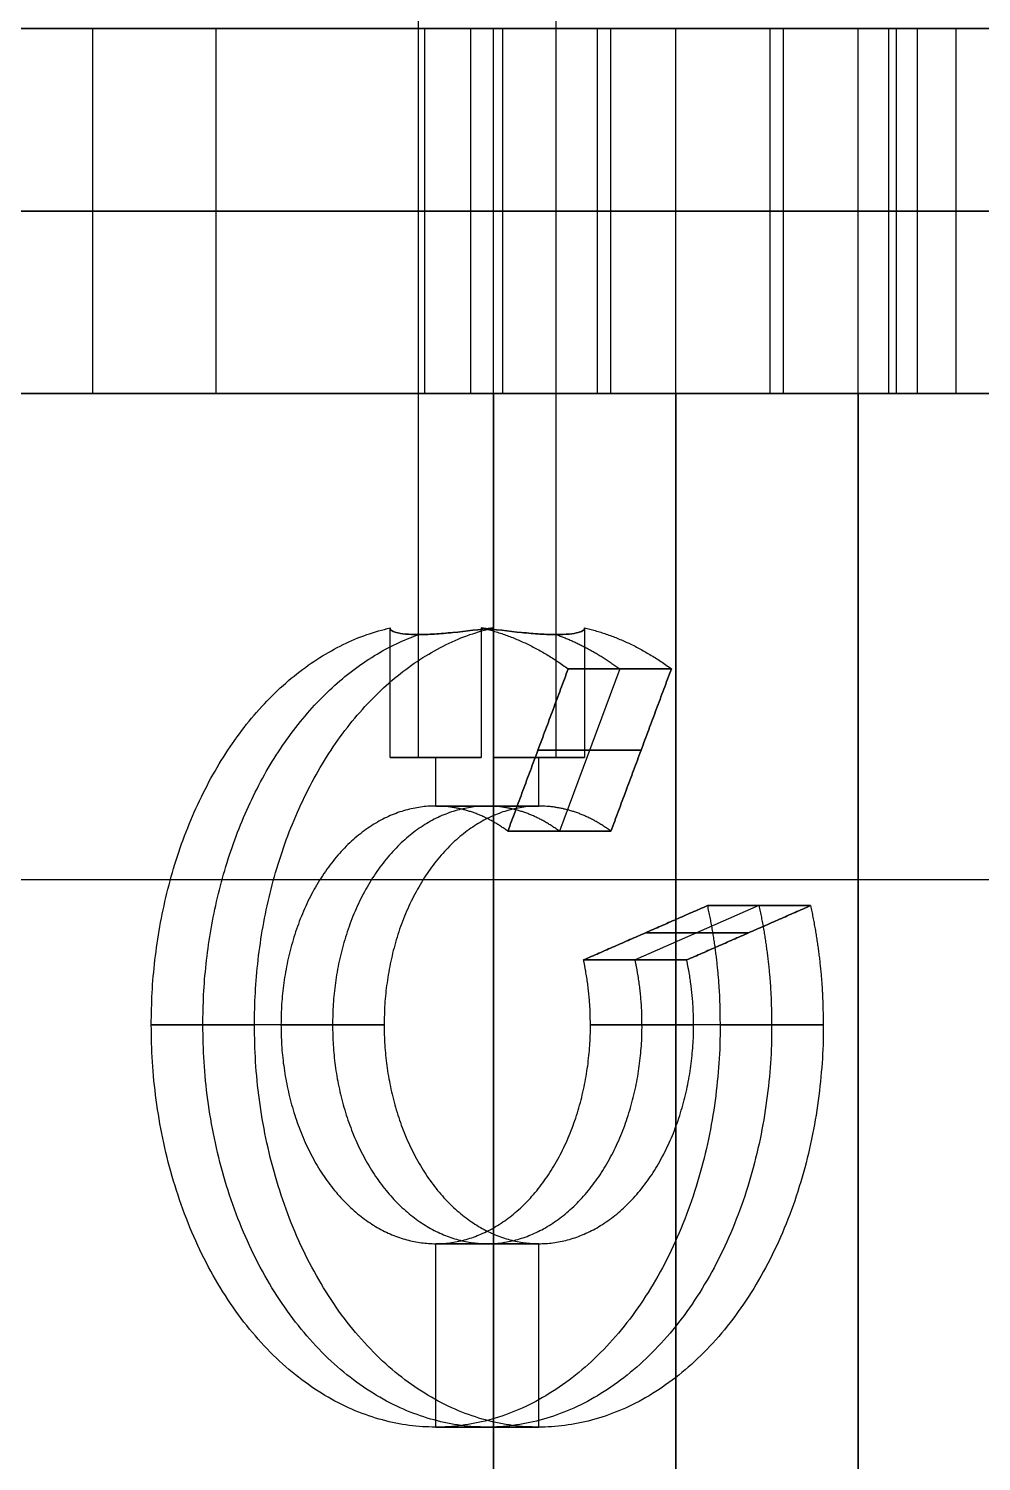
# Model space of a CAD drawing. Header units: millimetres. Extents: x -170 to 170, y -1654 to 210.
# Drawn here: x -109.7 to -70.5, y -117 to -58 of the extents above; entities that cross this region are included whole.
import ezdxf

# ---------------------------------------------------------------- set-up
doc = ezdxf.new("R2010")
doc.units = ezdxf.units.MM
doc.header["$MEASUREMENT"] = 0
doc.layers.add('V1', color=7, linetype='Continuous', true_color=0x000000)

msp = doc.modelspace()

# ---------------------------------------------------------------- linework, layer by layer
at = {"layer": 'V1'}
for p, q in [((-153, -58.028, 25), (153, -58.028, 25)), ((-153, -58.028, 241.483), (-108.159, -58.028, 241.483)), ((-90.577, -58.028, 94.085), (-75.577, -58.028, 94.085)), ((-83.077, -58.028, 109.085), (-83.077, -58.028, 79.085)), ((-73.058, -58.028, 241.483), (73.058, -58.028, 241.483)), ((-85.385, -84.361, 340.385), (-87.869, -91.036, 342.869)), ((-85.385, -84.361, 169.615), (-87.869, -91.036, 167.131)), ((-88.748, -87.698, 339.506), (-84.506, -87.698, 343.748)), ((-84.506, -87.698, 166.252), (-88.748, -87.698, 170.494)), ((-93.662, -88, 343.005), (-92.954, -88, 343.712)), ((-92.954, -88, 166.288), (-93.662, -88, 166.995)), ((-92.954, -90, 343.712), (-92.954, -88, 343.712)), ((-92.954, -90, 166.288), (-92.954, -88, 166.288)), ((-88.712, -88, 347.954), (-88.005, -88, 348.662)), ((-88.712, -90, 347.954), (-88.712, -88, 347.954)), ((-88.005, -88, 161.338), (-88.712, -88, 162.046)), ((-88.712, -90, 162.046), (-88.712, -88, 162.046)), ((-153, -93.028, -15), (153, -93.028, -15)), ((-79.661, -94.097, 334.661), (-84.755, -96.332, 339.755)), ((-79.661, -94.097, 175.339), (-84.755, -96.332, 170.245)), ((-84.33, -95.215, 335.087), (-80.087, -95.215, 339.33)), ((-80.087, -95.215, 170.67), (-84.33, -95.215, 174.913)), ((-99.318, -99, 350.076), (-104.652, -99, 355.409)), ((-99.318, -99, 159.924), (-104.652, -99, 154.591)), ((-95.076, -99, 354.318), (-100.409, -99, 359.652)), ((-95.076, -99, 155.682), (-100.409, -99, 150.348)), ((-81.257, -99, 332.015), (-86.591, -99, 337.348)), ((-81.257, -99, 177.985), (-86.591, -99, 172.652)), ((-77.015, -99, 336.257), (-82.348, -99, 341.591)), ((-77.015, -99, 173.743), (-82.348, -99, 168.409)), ((-92.954, -115.543, 343.712), (-92.954, -108, 343.712)), ((-92.954, -115.543, 166.288), (-92.954, -108, 166.288)), ((-88.712, -115.543, 347.954), (-88.712, -108, 347.954)), ((-88.712, -115.543, 162.046), (-88.712, -108, 162.046))]:
    msp.add_line(p, q, dxfattribs=at)
for points in [[(-93.662, -88, 343.005), (-93.662, -48.5, 343.005), (-93.662, -9, 343.005)], [(-93.662, -82.948, 348.662), (-93.662, -45.974, 348.662), (-93.662, -9, 348.662)], [(-93.662, -88, 166.995), (-93.662, -48.5, 166.995), (-93.662, -9, 166.995)], [(-93.662, -82.948, 161.338), (-93.662, -45.974, 161.338), (-93.662, -9, 161.338)], [(-88.005, -88, 348.662), (-88.005, -48.5, 348.662), (-88.005, -9, 348.662)], [(-88.005, -82.948, 343.005), (-88.005, -45.974, 343.005), (-88.005, -9, 343.005)], [(-88.005, -82.948, 166.995), (-88.005, -45.974, 166.995), (-88.005, -9, 166.995)], [(-88.005, -88, 161.338), (-88.005, -48.5, 161.338), (-88.005, -9, 161.338)], [(-153, -58.028), (0, -58.028), (153, -58.028)], [(153, -58.028, 50), (0, -58.028, 50), (-153, -58.028, 50)], [(153, -58.028), (0, -58.028), (-153, -58.028)], [(-107.053, -73.028, 275.508), (-107.053, -65.528, 275.508), (-107.053, -58.028, 275.508)], [(-107.053, -73.028, 234.492), (-107.053, -65.528, 234.492), (-107.053, -58.028, 234.492)], [(-101.977, -73.028, 282.429), (-101.977, -65.528, 282.429), (-101.977, -58.028, 282.429)], [(-101.977, -73.028, 227.571), (-101.977, -65.528, 227.571), (-101.977, -58.028, 227.571)], [(-93.662, -73.028, 166.995), (-93.662, -65.528, 166.995), (-93.662, -58.028, 166.995)], [(-93.662, -73.028, 161.338), (-93.662, -65.528, 161.338), (-93.662, -58.028, 161.338)], [(-93.662, -73.028, 348.662), (-93.662, -65.528, 348.662), (-93.662, -58.028, 348.662)], [(-93.662, -73.028, 343.005), (-93.662, -65.528, 343.005), (-93.662, -58.028, 343.005)], [(-93.405, -73.028, 282.866), (-93.405, -65.528, 282.866), (-93.405, -58.028, 282.866)], [(-79.201, -58.028, 276.982), (-86.303, -58.028, 279.924), (-93.405, -58.028, 282.866)], [(-93.405, -73.028, 227.134), (-93.405, -65.528, 227.134), (-93.405, -58.028, 227.134)], [(-93.405, -58.028, 227.134), (-86.303, -58.028, 230.076), (-79.201, -58.028, 233.018)], [(-91.504, -73.028, 307.713), (-91.504, -65.528, 307.713), (-91.504, -58.028, 307.713)], [(-91.504, -73.028, 202.287), (-91.504, -65.528, 202.287), (-91.504, -58.028, 202.287)], [(-90.577, -73.028, 109.085), (-90.577, -65.528, 109.085), (-90.577, -58.028, 109.085)], [(-90.577, -73.028, 79.085), (-90.577, -65.528, 79.085), (-90.577, -58.028, 79.085)], [(-90.577, -58.028, 109.085), (-83.077, -58.028, 109.085), (-75.577, -58.028, 109.085)], [(-75.577, -58.028, 79.085), (-83.077, -58.028, 79.085), (-90.577, -58.028, 79.085)], [(-90.577, -58.028, 79.085), (-90.577, -58.028, 94.085), (-90.577, -58.028, 109.085)], [(-90.577, -58.028, 109.085), (-83.077, -58.028, 109.085), (-75.577, -58.028, 109.085)], [(-90.577, -73.028, 109.085), (-90.577, -65.528, 109.085), (-90.577, -58.028, 109.085)], [(-90.577, -73.028, 79.085), (-90.577, -65.528, 79.085), (-90.577, -58.028, 79.085)], [(-75.577, -58.028, 79.085), (-83.077, -58.028, 79.085), (-90.577, -58.028, 79.085)], [(-90.577, -58.028, 79.085), (-90.577, -58.028, 94.085), (-90.577, -58.028, 109.085)], [(-90.2, -73.028, 316.196), (-90.2, -65.528, 316.196), (-90.2, -58.028, 316.196)], [(-90.2, -73.028, 193.804), (-90.2, -65.528, 193.804), (-90.2, -58.028, 193.804)], [(-88.005, -73.028, 348.662), (-88.005, -65.528, 348.662), (-88.005, -58.028, 348.662)], [(-88.005, -73.028, 161.338), (-88.005, -65.528, 161.338), (-88.005, -58.028, 161.338)], [(-88.005, -73.028, 166.995), (-88.005, -65.528, 166.995), (-88.005, -58.028, 166.995)], [(-88.005, -73.028, 343.005), (-88.005, -65.528, 343.005), (-88.005, -58.028, 343.005)], [(-86.303, -73.028, 279.924), (-86.303, -65.528, 279.924), (-86.303, -58.028, 279.924)], [(-86.303, -73.028, 230.076), (-86.303, -65.528, 230.076), (-86.303, -58.028, 230.076)], [(-85.751, -73.028, 301.343), (-85.751, -65.528, 301.343), (-85.751, -58.028, 301.343)], [(-85.751, -58.028, 301.343), (-78.649, -58.028, 298.402), (-71.547, -58.028, 295.46)], [(-85.751, -73.028, 208.657), (-85.751, -65.528, 208.657), (-85.751, -58.028, 208.657)], [(-71.547, -58.028, 214.54), (-78.649, -58.028, 211.598), (-85.751, -58.028, 208.657)], [(-83.077, -73.028, 109.085), (-83.077, -65.528, 109.085), (-83.077, -58.028, 109.085)], [(-83.077, -73.028, 79.085), (-83.077, -65.528, 79.085), (-83.077, -58.028, 79.085)], [(-83.077, -73.028, 109.085), (-83.077, -65.528, 109.085), (-83.077, -58.028, 109.085)], [(-83.077, -73.028, 79.085), (-83.077, -65.528, 79.085), (-83.077, -58.028, 79.085)], [(-79.201, -73.028, 276.982), (-79.201, -65.528, 276.982), (-79.201, -58.028, 276.982)], [(-79.201, -73.028, 233.018), (-79.201, -65.528, 233.018), (-79.201, -58.028, 233.018)], [(-78.649, -73.028, 298.402), (-78.649, -65.528, 298.402), (-78.649, -58.028, 298.402)], [(-78.649, -73.028, 211.598), (-78.649, -65.528, 211.598), (-78.649, -58.028, 211.598)], [(-75.577, -73.028, 109.085), (-75.577, -65.528, 109.085), (-75.577, -58.028, 109.085)], [(-75.577, -73.028, 79.085), (-75.577, -65.528, 79.085), (-75.577, -58.028, 79.085)], [(-75.577, -58.028, 109.085), (-75.577, -58.028, 94.085), (-75.577, -58.028, 79.085)], [(-75.577, -73.028, 109.085), (-75.577, -65.528, 109.085), (-75.577, -58.028, 109.085)], [(-75.577, -73.028, 79.085), (-75.577, -65.528, 79.085), (-75.577, -58.028, 79.085)], [(-75.577, -58.028, 109.085), (-75.577, -58.028, 94.085), (-75.577, -58.028, 79.085)], [(-74.314, -73.028, 237.35), (-74.314, -65.528, 237.35), (-74.314, -58.028, 237.35)], [(-74.314, -73.028, 272.65), (-74.314, -65.528, 272.65), (-74.314, -58.028, 272.65)], [(-74, -73.028, 255), (-74, -65.528, 255), (-74, -58.028, 255)], [(-73.143, -73.028, 243.774), (-73.143, -65.528, 243.774), (-73.143, -58.028, 243.774)], [(-73.143, -73.028, 266.226), (-73.143, -65.528, 266.226), (-73.143, -58.028, 266.226)], [(-71.547, -73.028, 295.46), (-71.547, -65.528, 295.46), (-71.547, -58.028, 295.46)], [(-71.547, -73.028, 214.54), (-71.547, -65.528, 214.54), (-71.547, -58.028, 214.54)], [(153, -65.528), (0, -65.528), (-153, -65.528)], [(-79.201, -65.528, 276.982), (-86.303, -65.528, 279.924), (-93.405, -65.528, 282.866)], [(-93.405, -65.528, 227.134), (-86.303, -65.528, 230.076), (-79.201, -65.528, 233.018)], [(-90.577, -65.528, 109.085), (-83.077, -65.528, 109.085), (-75.577, -65.528, 109.085)], [(-75.577, -65.528, 79.085), (-83.077, -65.528, 79.085), (-90.577, -65.528, 79.085)], [(-90.577, -65.528, 109.085), (-83.077, -65.528, 109.085), (-75.577, -65.528, 109.085)], [(-75.577, -65.528, 79.085), (-83.077, -65.528, 79.085), (-90.577, -65.528, 79.085)], [(-85.751, -65.528, 301.343), (-78.649, -65.528, 298.402), (-71.547, -65.528, 295.46)], [(-71.547, -65.528, 214.54), (-78.649, -65.528, 211.598), (-85.751, -65.528, 208.657)], [(-90.577, -73.028), (-121.789, -73.028), (-153, -73.028)], [(-153, -73.028, 241.483), (-130.579, -73.028, 241.483), (-108.159, -73.028, 241.483)], [(-79.201, -73.028, 276.982), (-86.303, -73.028, 279.924), (-93.405, -73.028, 282.866)], [(-93.405, -73.028, 227.134), (-86.303, -73.028, 230.076), (-79.201, -73.028, 233.018)], [(-75.577, -73.028, 79.085), (-83.077, -73.028, 79.085), (-90.577, -73.028, 79.085)], [(-90.577, -73.028, 109.085), (-83.077, -73.028, 109.085), (-75.577, -73.028, 109.085)], [(-90.577, -73.028, 109.085), (-90.577, -73.028, 94.085), (-90.577, -73.028, 79.085)], [(-75.577, -73.028), (-83.077, -73.028), (-90.577, -73.028)], [(-90.577, -73.028), (-83.077, -73.028), (-75.577, -73.028)], [(-90.577, -73.028), (-90.577, -73.028, 39.542), (-90.577, -73.028, 79.085)], [(-90.577, -73.028, 109.085), (-83.077, -73.028, 109.085), (-75.577, -73.028, 109.085)], [(-90.577, -73.028, 109.085), (-90.577, -123.028, 54.542), (-90.577, -173.028)], [(-75.577, -73.028, 79.085), (-83.077, -73.028, 79.085), (-90.577, -73.028, 79.085)], [(-90.577, -143.028), (-90.577, -108.028), (-90.577, -73.028)], [(-90.577, -73.028, 54.542), (-83.077, -73.028, 54.542), (-75.577, -73.028, 54.542)], [(-90.577, -123.654, 53.86), (-90.577, -98.341, 53.86), (-90.577, -73.028, 53.86)], [(-85.751, -73.028, 301.343), (-78.649, -73.028, 298.402), (-71.547, -73.028, 295.46)], [(-71.547, -73.028, 214.54), (-78.649, -73.028, 211.598), (-85.751, -73.028, 208.657)], [(-83.077, -143.028), (-83.077, -108.028), (-83.077, -73.028)], [(-83.077, -73.028), (-83.077, -73.028, 39.542), (-83.077, -73.028, 79.085)], [(-83.077, -73.028, 109.085), (-83.077, -123.028, 54.542), (-83.077, -173.028)], [(-75.577, -73.028, 79.085), (-75.577, -73.028, 94.085), (-75.577, -73.028, 109.085)], [(75.577, -73.028), (0, -73.028), (-75.577, -73.028)], [(-75.577, -73.028), (-75.577, -73.028, 39.542), (-75.577, -73.028, 79.085)], [(-75.577, -73.028, 109.085), (-75.577, -123.028, 54.542), (-75.577, -173.028)], [(-75.577, -143.028), (-75.577, -108.028), (-75.577, -73.028)], [(-75.577, -123.654, 53.86), (-75.577, -98.341, 53.86), (-75.577, -73.028, 53.86)], [(-73.058, -73.028, 241.483), (0, -73.028, 241.483), (73.058, -73.028, 241.483)], [(-94.825, -88, 345.583), (-94.825, -85.335, 345.583), (-94.825, -82.67, 345.583)], [(-94.825, -88, 164.417), (-94.825, -85.335, 164.417), (-94.825, -82.67, 164.417)], [(-91.084, -82.67, 341.841), (-91.084, -85.335, 341.841), (-91.084, -88, 341.841)], [(-91.084, -82.67, 168.159), (-91.084, -85.335, 168.159), (-91.084, -88, 168.159)], [(-90.583, -88, 349.825), (-90.583, -85.335, 349.825), (-90.583, -82.67, 349.825)], [(-90.583, -88, 160.175), (-90.583, -85.335, 160.175), (-90.583, -82.67, 160.175)], [(-86.841, -82.67, 346.084), (-86.841, -85.335, 346.084), (-86.841, -88, 346.084)], [(-86.841, -82.67, 163.916), (-86.841, -85.335, 163.916), (-86.841, -88, 163.916)], [(-89.99, -91.036, 340.748), (-88.748, -87.698, 339.506), (-87.506, -84.361, 338.264)], [(-87.506, -84.361, 171.736), (-88.748, -87.698, 170.494), (-89.99, -91.036, 169.252)], [(-87.506, -84.361, 338.264), (-85.385, -84.361, 340.385), (-83.264, -84.361, 342.506)], [(-83.264, -84.361, 167.494), (-85.385, -84.361, 169.615), (-87.506, -84.361, 171.736)], [(-83.264, -84.361, 342.506), (-84.506, -87.698, 343.748), (-85.748, -91.036, 344.99)], [(-85.748, -91.036, 165.01), (-84.506, -87.698, 166.252), (-83.264, -84.361, 167.494)], [(-94.825, -88, 345.583), (-92.954, -88, 343.712), (-91.084, -88, 341.841)], [(-94.825, -88, 164.417), (-92.954, -88, 166.288), (-91.084, -88, 168.159)], [(-90.583, -88, 349.825), (-88.712, -88, 347.954), (-86.841, -88, 346.084)], [(-90.583, -88, 160.175), (-88.712, -88, 162.046), (-86.841, -88, 163.916)], [(-88.712, -90, 347.954), (-90.833, -90, 345.833), (-92.954, -90, 343.712)], [(-92.954, -90, 166.288), (-90.833, -90, 164.167), (-88.712, -90, 162.046)], [(-85.748, -91.036, 344.99), (-87.869, -91.036, 342.869), (-89.99, -91.036, 340.748)], [(-89.99, -91.036, 169.252), (-87.869, -91.036, 167.131), (-85.748, -91.036, 165.01)], [(-153, -93.028), (0, -93.028), (153, -93.028)], [(-86.876, -96.332, 337.634), (-84.33, -95.215, 335.087), (-81.783, -94.097, 332.54)], [(-81.783, -94.097, 177.46), (-84.33, -95.215, 174.913), (-86.876, -96.332, 172.366)], [(-77.54, -94.097, 336.783), (-80.087, -95.215, 339.33), (-82.634, -96.332, 341.876)], [(-82.634, -96.332, 168.124), (-80.087, -95.215, 170.67), (-77.54, -94.097, 173.217)], [(-81.783, -94.097, 332.54), (-79.661, -94.097, 334.661), (-77.54, -94.097, 336.783)], [(-77.54, -94.097, 173.217), (-79.661, -94.097, 175.339), (-81.783, -94.097, 177.46)], [(-82.634, -96.332, 341.876), (-84.755, -96.332, 339.755), (-86.876, -96.332, 337.634)], [(-86.876, -96.332, 172.366), (-84.755, -96.332, 170.245), (-82.634, -96.332, 168.124)], [(-100.409, -99, 359.652), (-102.53, -99, 357.53), (-104.652, -99, 355.409)], [(-104.652, -99, 154.591), (-102.53, -99, 152.47), (-100.409, -99, 150.348)], [(-95.076, -99, 354.318), (-97.197, -99, 352.197), (-99.318, -99, 350.076)], [(-99.318, -99, 159.924), (-97.197, -99, 157.803), (-95.076, -99, 155.682)], [(-82.348, -99, 341.591), (-84.469, -99, 339.469), (-86.591, -99, 337.348)], [(-86.591, -99, 172.652), (-84.469, -99, 170.531), (-82.348, -99, 168.409)], [(-77.015, -99, 336.257), (-79.136, -99, 334.136), (-81.257, -99, 332.015)], [(-81.257, -99, 177.985), (-79.136, -99, 175.864), (-77.015, -99, 173.743)], [(-88.712, -108, 347.954), (-90.833, -108, 345.833), (-92.954, -108, 343.712)], [(-92.954, -108, 166.288), (-90.833, -108, 164.167), (-88.712, -108, 162.046)], [(-88.712, -115.543, 347.954), (-90.833, -115.543, 345.833), (-92.954, -115.543, 343.712)], [(-92.954, -115.543, 166.288), (-90.833, -115.543, 164.167), (-88.712, -115.543, 162.046)]]:
    msp.add_open_spline(points, degree=2, dxfattribs=at)
for points, weights in [([(-153, -58.028, 255), (-153, -58.028, 354.977), (-61.438, -58.028, 395.123)], [1, 0.837124392241, 1]), ([(-79.201, -58.028, 233.018), (-71.953, -58.028, 236.02), (-73.143, -58.028, 243.774)], [1.00000003763, 0.786795822074, 1.00000003763]), ([(-73.143, -58.028, 266.226), (-71.953, -58.028, 273.98), (-79.201, -58.028, 276.982)], [1.00000004315, 0.786795957236, 1.00000014481]), ([(-73.143, -58.028, 243.774), (-74.867, -58.028, 255), (-73.143, -58.028, 266.226)], [1.00000003763, 0.988425600655, 1.00000004315]), ([(-71.547, -58.028, 295.46), (-64.3, -58.028, 292.458), (-59.658, -58.028, 298.782)], [1.00000013843, 0.786796083036, 1.00000013843]), ([(-59.658, -58.028, 211.218), (-64.3, -58.028, 217.542), (-71.547, -58.028, 214.54)], [0.999999994481, 0.786795788127, 0.999999994481]), ([(-153, -65.528, 255), (-153, -65.528, 354.977), (-61.438, -65.528, 395.123)], [1, 0.837124392241, 1]), ([(-79.201, -65.528, 233.018), (-71.953, -65.528, 236.02), (-73.143, -65.528, 243.774)], [1.00000003763, 0.786795822074, 1.00000003763]), ([(-73.143, -65.528, 266.226), (-71.953, -65.528, 273.98), (-79.201, -65.528, 276.982)], [1.00000004315, 0.786795957236, 1.00000014481]), ([(-73.143, -65.528, 243.774), (-74.867, -65.528, 255), (-73.143, -65.528, 266.226)], [1.00000003763, 0.988425600655, 1.00000004315]), ([(-71.547, -65.528, 295.46), (-64.3, -65.528, 292.458), (-59.658, -65.528, 298.782)], [1.00000013843, 0.786796083036, 1.00000013843]), ([(-59.658, -65.528, 211.218), (-64.3, -65.528, 217.542), (-71.547, -65.528, 214.54)], [0.999999994481, 0.786795788127, 0.999999994481]), ([(-153, -73.028, 255), (-153, -73.028, 354.977), (-61.438, -73.028, 395.123)], [1, 0.837124392241, 1]), ([(-79.201, -73.028, 233.018), (-71.953, -73.028, 236.02), (-73.143, -73.028, 243.774)], [1.00000003763, 0.786795822074, 1.00000003763]), ([(-73.143, -73.028, 266.226), (-71.953, -73.028, 273.98), (-79.201, -73.028, 276.982)], [1.00000004315, 0.786795957236, 1.00000014481]), ([(-73.143, -73.028, 243.774), (-74.867, -73.028, 255), (-73.143, -73.028, 266.226)], [1.00000003763, 0.988425600655, 1.00000004315]), ([(-71.547, -73.028, 295.46), (-64.3, -73.028, 292.458), (-59.658, -73.028, 298.782)], [1.00000013843, 0.786796083036, 1.00000013843]), ([(-59.658, -73.028, 211.218), (-64.3, -73.028, 217.542), (-71.547, -73.028, 214.54)], [0.999999994481, 0.786795788127, 0.999999994481]), ([(-104.652, -99, 355.409), (-104.652, -84.922, 355.409), (-94.825, -82.67, 345.583)], [1, 0.739369436508, 0.942582255266]), ([(-104.652, -99, 154.591), (-104.652, -84.922, 154.591), (-94.825, -82.67, 164.417)], [1, 0.73936991801, 0.942581504416]), ([(-102.53, -99, 357.53), (-102.53, -86.074, 357.53), (-93.662, -82.948, 348.662)], [1, 0.755480661412, 0.919230979497]), ([(-102.53, -99, 152.47), (-102.53, -86.074, 152.47), (-93.662, -82.948, 161.338)], [1, 0.755480661412, 0.919230979497]), ([(-100.409, -99, 359.652), (-100.409, -84.922, 359.652), (-90.583, -82.67, 349.825)], [1, 0.73936991801, 0.942581504416]), ([(-100.409, -99, 150.348), (-100.409, -84.922, 150.348), (-90.583, -82.67, 160.175)], [1, 0.739369436508, 0.942582255266]), ([(-91.084, -82.67, 341.841), (-89.197, -83.103, 339.955), (-87.506, -84.361, 338.264)], [0.942582255266, 0.895345741635, 0.873171753828]), ([(-91.084, -82.67, 168.159), (-89.197, -83.103, 170.045), (-87.506, -84.361, 171.736)], [0.942581504416, 0.895345565401, 0.873171753828]), ([(-88.005, -82.948, 343.005), (-86.635, -83.431, 341.635), (-85.385, -84.361, 340.385)], [0.919230979497, 0.889448888856, 0.873171753828]), ([(-88.005, -82.948, 166.995), (-86.635, -83.431, 168.365), (-85.385, -84.361, 169.615)], [0.919230979497, 0.889448888856, 0.873171753828]), ([(-86.841, -82.67, 346.084), (-84.955, -83.103, 344.197), (-83.264, -84.361, 342.506)], [0.942581504416, 0.895345565401, 0.873171753828]), ([(-86.841, -82.67, 163.916), (-84.955, -83.103, 165.803), (-83.264, -84.361, 167.494)], [0.942582255266, 0.895345741635, 0.873171753828]), ([(-94.825, -88, 164.417), (-94.731, -88, 165.926), (-93.662, -88, 166.995)], [0.854391685714, 0.864633348991, 1]), ([(-93.662, -88, 166.995), (-92.593, -88, 168.064), (-91.084, -88, 168.159)], [1, 0.864633348991, 0.854391685714]), ([(-90.583, -88, 349.825), (-89.074, -88, 349.731), (-88.005, -88, 348.662)], [0.854391685714, 0.864633348991, 1]), ([(-88.005, -88, 348.662), (-86.936, -88, 347.593), (-86.841, -88, 346.084)], [1, 0.864633348991, 0.854391685714])]:
    msp.add_rational_spline(points, weights, degree=2, dxfattribs=at)
for points, weights, knots in [([(-93.405, -58.028, 282.866), (-97.795, -58.028, 284.684), (-101.977, -58.028, 282.429), (-106.159, -58.028, 280.175), (-107.053, -58.028, 275.508), (-110.982, -58.028, 255), (-107.053, -58.028, 234.492), (-106.159, -58.028, 229.825), (-101.977, -58.028, 227.571), (-97.795, -58.028, 225.316), (-93.405, -58.028, 227.134)], [1, 0.903232170105, 1.00000004614, 0.903232147034, 1.00000004614, 0.982140264937, 1.00000003763, 0.903232139342, 1.00000003763, 0.903232139342, 1.00000003763], [1120.094717, 1120.094717, 1120.094717, 1128.965799, 1128.965799, 1137.836882, 1137.836882, 1179.099645, 1179.099645, 1187.970728, 1187.970728, 1196.84181, 1196.84181, 1196.84181]), ([(-93.662, -58.028, 166.995), (-96.49, -58.028, 164.167), (-93.662, -58.028, 161.338), (-90.833, -58.028, 158.51), (-88.005, -58.028, 161.338), (-85.176, -58.028, 164.167), (-88.005, -58.028, 166.995), (-90.833, -58.028, 169.824), (-93.662, -58.028, 166.995)], [1, 0.707106781187, 1, 0.707106781187, 1, 0.707106781187, 1, 0.707106851018, 0.999999860338], [1690.655827, 1690.655827, 1690.655827, 1696.939013, 1696.939013, 1703.222198, 1703.222198, 1709.505384, 1709.505384, 1715.788568, 1715.788568, 1715.788568]), ([(-88.005, -58.028, 348.662), (-90.833, -58.028, 351.49), (-93.662, -58.028, 348.662), (-96.49, -58.028, 345.833), (-93.662, -58.028, 343.005), (-90.833, -58.028, 340.176), (-88.005, -58.028, 343.005), (-85.176, -58.028, 345.833), (-88.005, -58.028, 348.662)], [1, 0.707106781187, 1, 0.707106781187, 1, 0.707106781187, 1, 0.707106851018, 0.999999860338], [1791.186792, 1791.186792, 1791.186792, 1797.469978, 1797.469978, 1803.753163, 1803.753163, 1810.036349, 1810.036349, 1816.319533, 1816.319533, 1816.319533]), ([(-46.343, -58.028, 340.751), (-48.162, -58.028, 345.141), (-52.713, -58.028, 346.504), (-57.265, -58.028, 347.867), (-61.196, -58.028, 345.2), (-78.476, -58.028, 333.476), (-90.2, -58.028, 316.196), (-92.867, -58.028, 312.265), (-91.504, -58.028, 307.713), (-90.141, -58.028, 303.162), (-85.751, -58.028, 301.343)], [1, 0.903232170105, 1.00000004614, 0.903232147034, 1.00000004614, 0.982140243799, 1.00000004614, 0.903232276531, 1.00000013843, 0.903232230389, 1.00000013843], [283.574368, 283.574368, 283.574368, 292.44545, 292.44545, 301.316534, 301.316534, 342.579296, 342.579296, 351.450377, 351.450377, 360.321461, 360.321461, 360.321461]), ([(-85.751, -58.028, 208.657), (-90.141, -58.028, 206.838), (-91.504, -58.028, 202.287), (-92.867, -58.028, 197.735), (-90.2, -58.028, 193.804), (-78.476, -58.028, 176.524), (-61.196, -58.028, 164.8), (-57.265, -58.028, 162.133), (-52.713, -58.028, 163.496), (-48.162, -58.028, 164.859), (-46.343, -58.028, 169.249)], [1, 0.903232105356, 1, 0.903232151499, 0.999999907715, 0.982140107843, 0.999999907715, 0.903232151499, 1, 0.903232105356, 1], [1287.398787, 1287.398787, 1287.398787, 1296.269872, 1296.269872, 1305.140952, 1305.140952, 1346.403715, 1346.403715, 1355.274795, 1355.274795, 1364.14588, 1364.14588, 1364.14588]), ([(-93.405, -65.528, 282.866), (-97.795, -65.528, 284.684), (-101.977, -65.528, 282.429), (-106.159, -65.528, 280.175), (-107.053, -65.528, 275.508), (-110.982, -65.528, 255), (-107.053, -65.528, 234.492), (-106.159, -65.528, 229.825), (-101.977, -65.528, 227.571), (-97.795, -65.528, 225.316), (-93.405, -65.528, 227.134)], [1, 0.903232170105, 1.00000004614, 0.903232147034, 1.00000004614, 0.982140264937, 1.00000003763, 0.903232139342, 1.00000003763, 0.903232139342, 1.00000003763], [1120.094717, 1120.094717, 1120.094717, 1128.965799, 1128.965799, 1137.836882, 1137.836882, 1179.099645, 1179.099645, 1187.970728, 1187.970728, 1196.84181, 1196.84181, 1196.84181]), ([(-93.662, -65.528, 166.995), (-96.49, -65.528, 164.167), (-93.662, -65.528, 161.338), (-90.833, -65.528, 158.51), (-88.005, -65.528, 161.338), (-85.176, -65.528, 164.167), (-88.005, -65.528, 166.995), (-90.833, -65.528, 169.824), (-93.662, -65.528, 166.995)], [1, 0.707106781187, 1, 0.707106781187, 1, 0.707106781187, 1, 0.707106851018, 0.999999860338], [1690.655827, 1690.655827, 1690.655827, 1696.939013, 1696.939013, 1703.222198, 1703.222198, 1709.505384, 1709.505384, 1715.788568, 1715.788568, 1715.788568]), ([(-88.005, -65.528, 348.662), (-90.833, -65.528, 351.49), (-93.662, -65.528, 348.662), (-96.49, -65.528, 345.833), (-93.662, -65.528, 343.005), (-90.833, -65.528, 340.176), (-88.005, -65.528, 343.005), (-85.176, -65.528, 345.833), (-88.005, -65.528, 348.662)], [1, 0.707106781187, 1, 0.707106781187, 1, 0.707106781187, 1, 0.707106851018, 0.999999860338], [1791.186792, 1791.186792, 1791.186792, 1797.469978, 1797.469978, 1803.753163, 1803.753163, 1810.036349, 1810.036349, 1816.319533, 1816.319533, 1816.319533]), ([(-46.343, -65.528, 340.751), (-48.162, -65.528, 345.141), (-52.713, -65.528, 346.504), (-57.265, -65.528, 347.867), (-61.196, -65.528, 345.2), (-78.476, -65.528, 333.476), (-90.2, -65.528, 316.196), (-92.867, -65.528, 312.265), (-91.504, -65.528, 307.713), (-90.141, -65.528, 303.162), (-85.751, -65.528, 301.343)], [1, 0.903232170105, 1.00000004614, 0.903232147034, 1.00000004614, 0.982140243799, 1.00000004614, 0.903232276531, 1.00000013843, 0.903232230389, 1.00000013843], [283.574368, 283.574368, 283.574368, 292.44545, 292.44545, 301.316534, 301.316534, 342.579296, 342.579296, 351.450377, 351.450377, 360.321461, 360.321461, 360.321461]), ([(-85.751, -65.528, 208.657), (-90.141, -65.528, 206.838), (-91.504, -65.528, 202.287), (-92.867, -65.528, 197.735), (-90.2, -65.528, 193.804), (-78.476, -65.528, 176.524), (-61.196, -65.528, 164.8), (-57.265, -65.528, 162.133), (-52.713, -65.528, 163.496), (-48.162, -65.528, 164.859), (-46.343, -65.528, 169.249)], [1, 0.903232105356, 1, 0.903232151499, 0.999999907715, 0.982140107843, 0.999999907715, 0.903232151499, 1, 0.903232105356, 1], [1287.398787, 1287.398787, 1287.398787, 1296.269872, 1296.269872, 1305.140952, 1305.140952, 1346.403715, 1346.403715, 1355.274795, 1355.274795, 1364.14588, 1364.14588, 1364.14588]), ([(-93.405, -73.028, 282.866), (-97.795, -73.028, 284.684), (-101.977, -73.028, 282.429), (-106.159, -73.028, 280.175), (-107.053, -73.028, 275.508), (-110.982, -73.028, 255), (-107.053, -73.028, 234.492), (-106.159, -73.028, 229.825), (-101.977, -73.028, 227.571), (-97.795, -73.028, 225.316), (-93.405, -73.028, 227.134)], [1, 0.903232170105, 1.00000004614, 0.903232147034, 1.00000004614, 0.982140264937, 1.00000003763, 0.903232139342, 1.00000003763, 0.903232139342, 1.00000003763], [1120.094717, 1120.094717, 1120.094717, 1128.965799, 1128.965799, 1137.836882, 1137.836882, 1179.099645, 1179.099645, 1187.970728, 1187.970728, 1196.84181, 1196.84181, 1196.84181]), ([(-93.662, -73.028, 166.995), (-96.49, -73.028, 164.167), (-93.662, -73.028, 161.338), (-90.833, -73.028, 158.51), (-88.005, -73.028, 161.338), (-85.176, -73.028, 164.167), (-88.005, -73.028, 166.995), (-90.833, -73.028, 169.824), (-93.662, -73.028, 166.995)], [1, 0.707106781187, 1, 0.707106781187, 1, 0.707106781187, 1, 0.707106851018, 0.999999860338], [1690.655827, 1690.655827, 1690.655827, 1696.939013, 1696.939013, 1703.222198, 1703.222198, 1709.505384, 1709.505384, 1715.788568, 1715.788568, 1715.788568]), ([(-88.005, -73.028, 348.662), (-90.833, -73.028, 351.49), (-93.662, -73.028, 348.662), (-96.49, -73.028, 345.833), (-93.662, -73.028, 343.005), (-90.833, -73.028, 340.176), (-88.005, -73.028, 343.005), (-85.176, -73.028, 345.833), (-88.005, -73.028, 348.662)], [1, 0.707106781187, 1, 0.707106781187, 1, 0.707106781187, 1, 0.707106851018, 0.999999860338], [1791.186792, 1791.186792, 1791.186792, 1797.469978, 1797.469978, 1803.753163, 1803.753163, 1810.036349, 1810.036349, 1816.319533, 1816.319533, 1816.319533]), ([(-46.343, -73.028, 340.751), (-48.162, -73.028, 345.141), (-52.713, -73.028, 346.504), (-57.265, -73.028, 347.867), (-61.196, -73.028, 345.2), (-78.476, -73.028, 333.476), (-90.2, -73.028, 316.196), (-92.867, -73.028, 312.265), (-91.504, -73.028, 307.713), (-90.141, -73.028, 303.162), (-85.751, -73.028, 301.343)], [1, 0.903232170105, 1.00000004614, 0.903232147034, 1.00000004614, 0.982140243799, 1.00000004614, 0.903232276531, 1.00000013843, 0.903232230389, 1.00000013843], [283.574368, 283.574368, 283.574368, 292.44545, 292.44545, 301.316534, 301.316534, 342.579296, 342.579296, 351.450377, 351.450377, 360.321461, 360.321461, 360.321461]), ([(-85.751, -73.028, 208.657), (-90.141, -73.028, 206.838), (-91.504, -73.028, 202.287), (-92.867, -73.028, 197.735), (-90.2, -73.028, 193.804), (-78.476, -73.028, 176.524), (-61.196, -73.028, 164.8), (-57.265, -73.028, 162.133), (-52.713, -73.028, 163.496), (-48.162, -73.028, 164.859), (-46.343, -73.028, 169.249)], [1, 0.903232105356, 1, 0.903232151499, 0.999999907715, 0.982140107843, 0.999999907715, 0.903232151499, 1, 0.903232105356, 1], [1287.398787, 1287.398787, 1287.398787, 1296.269872, 1296.269872, 1305.140952, 1305.140952, 1346.403715, 1346.403715, 1355.274795, 1355.274795, 1364.14588, 1364.14588, 1364.14588]), ([(-91.084, -88, 341.841), (-92.593, -88, 341.936), (-93.662, -88, 343.005), (-94.731, -88, 344.074), (-94.825, -88, 345.583)], [0.854392045236, 0.864635724681, 1, 0.864635724681, 0.854392045236], [9.662518, 9.662518, 9.662518, 12.566371, 12.566371, 15.470224, 15.470224, 15.470224]), ([(-86.841, -88, 163.916), (-86.936, -88, 162.407), (-88.005, -88, 161.338), (-89.074, -88, 160.269), (-90.583, -88, 160.175)], [0.854392045236, 0.864635724681, 1, 0.864635724681, 0.854392045236], [9.662518, 9.662518, 9.662518, 12.566371, 12.566371, 15.470224, 15.470224, 15.470224]), ([(-89.99, -91.036, 340.748), (-91.382, -90, 342.139), (-92.954, -90, 343.712), (-99.318, -90, 350.076), (-99.318, -99, 350.076)], [0.873171753828, 0.90715416277, 1, 0.707106781187, 1], [141.869805, 141.869805, 141.869805, 146.351223, 146.351223, 160.48839, 160.48839, 160.48839]), ([(-89.99, -91.036, 169.252), (-91.382, -90, 167.861), (-92.954, -90, 166.288), (-99.318, -90, 159.924), (-99.318, -99, 159.924)], [0.873171753828, 0.90715416277, 1, 0.707106781187, 1], [141.869805, 141.869805, 141.869805, 146.351223, 146.351223, 160.48839, 160.48839, 160.48839]), ([(-87.869, -91.036, 342.869), (-89.261, -90, 344.261), (-90.833, -90, 345.833), (-97.197, -90, 352.197), (-97.197, -99, 352.197)], [0.873171753828, 0.90715416277, 1, 0.707106781187, 1], [141.869805, 141.869805, 141.869805, 146.351223, 146.351223, 160.48839, 160.48839, 160.48839]), ([(-87.869, -91.036, 167.131), (-89.261, -90, 165.739), (-90.833, -90, 164.167), (-97.197, -90, 157.803), (-97.197, -99, 157.803)], [0.873171753828, 0.90715416277, 1, 0.707106781187, 1], [141.869805, 141.869805, 141.869805, 146.351223, 146.351223, 160.48839, 160.48839, 160.48839]), ([(-85.748, -91.036, 344.99), (-87.139, -90, 346.382), (-88.712, -90, 347.954), (-95.076, -90, 354.318), (-95.076, -99, 354.318)], [0.873171753828, 0.90715416277, 1, 0.707106781187, 1], [141.869805, 141.869805, 141.869805, 146.351223, 146.351223, 160.48839, 160.48839, 160.48839]), ([(-85.748, -91.036, 165.01), (-87.139, -90, 163.618), (-88.712, -90, 162.046), (-95.076, -90, 155.682), (-95.076, -99, 155.682)], [0.873171753828, 0.90715416277, 1, 0.707106781187, 1], [141.869805, 141.869805, 141.869805, 146.351223, 146.351223, 160.48839, 160.48839, 160.48839]), ([(-81.783, -94.097, 332.54), (-81.257, -96.492, 332.015), (-81.257, -99, 332.015), (-81.257, -115.543, 332.015), (-92.954, -115.543, 343.712), (-104.652, -115.543, 355.409), (-104.652, -99, 355.409)], [0.905666230458, 0.940913271001, 1, 0.707106781187, 1, 0.707106781187, 1], [46.727799, 46.727799, 46.727799, 51.969861, 51.969861, 77.954792, 77.954792, 103.939722, 103.939722, 103.939722]), ([(-81.783, -94.097, 177.46), (-81.257, -96.492, 177.985), (-81.257, -99, 177.985), (-81.257, -115.543, 177.985), (-92.954, -115.543, 166.288), (-104.652, -115.543, 154.591), (-104.652, -99, 154.591)], [0.905666230458, 0.940913271001, 1, 0.707106781187, 1, 0.707106781187, 1], [46.727799, 46.727799, 46.727799, 51.969861, 51.969861, 77.954792, 77.954792, 103.939722, 103.939722, 103.939722]), ([(-79.661, -94.097, 334.661), (-79.136, -96.492, 334.136), (-79.136, -99, 334.136), (-79.136, -115.543, 334.136), (-90.833, -115.543, 345.833), (-102.53, -115.543, 357.53), (-102.53, -99, 357.53)], [0.905666230458, 0.940913271001, 1, 0.707106781187, 1, 0.707106781187, 1], [46.727799, 46.727799, 46.727799, 51.969861, 51.969861, 77.954792, 77.954792, 103.939722, 103.939722, 103.939722]), ([(-79.661, -94.097, 175.339), (-79.136, -96.492, 175.864), (-79.136, -99, 175.864), (-79.136, -115.543, 175.864), (-90.833, -115.543, 164.167), (-102.53, -115.543, 152.47), (-102.53, -99, 152.47)], [0.905666230458, 0.940913271001, 1, 0.707106781187, 1, 0.707106781187, 1], [46.727799, 46.727799, 46.727799, 51.969861, 51.969861, 77.954792, 77.954792, 103.939722, 103.939722, 103.939722]), ([(-77.54, -94.097, 336.783), (-77.015, -96.492, 336.257), (-77.015, -99, 336.257), (-77.015, -115.543, 336.257), (-88.712, -115.543, 347.954), (-100.409, -115.543, 359.652), (-100.409, -99, 359.652)], [0.905666230458, 0.940913271001, 1, 0.707106781187, 1, 0.707106781187, 1], [46.727799, 46.727799, 46.727799, 51.969861, 51.969861, 77.954792, 77.954792, 103.939722, 103.939722, 103.939722]), ([(-77.54, -94.097, 173.217), (-77.015, -96.492, 173.743), (-77.015, -99, 173.743), (-77.015, -115.543, 173.743), (-88.712, -115.543, 162.046), (-100.409, -115.543, 150.348), (-100.409, -99, 150.348)], [0.905666230458, 0.940913271001, 1, 0.707106781187, 1, 0.707106781187, 1], [46.727799, 46.727799, 46.727799, 51.969861, 51.969861, 77.954792, 77.954792, 103.939722, 103.939722, 103.939722]), ([(-99.318, -99, 350.076), (-99.318, -108, 350.076), (-92.954, -108, 343.712), (-86.591, -108, 337.348), (-86.591, -99, 337.348), (-86.591, -97.636, 337.348), (-86.876, -96.332, 337.634)], [1, 0.707106781187, 1, 0.707106781187, 1, 0.940913271001, 0.905666230458], [103.939722, 103.939722, 103.939722, 118.076889, 118.076889, 132.214056, 132.214056, 135.066013, 135.066013, 135.066013]), ([(-99.318, -99, 159.924), (-99.318, -108, 159.924), (-92.954, -108, 166.288), (-86.591, -108, 172.652), (-86.591, -99, 172.652), (-86.591, -97.636, 172.652), (-86.876, -96.332, 172.366)], [1, 0.707106781187, 1, 0.707106781187, 1, 0.940913271001, 0.905666230458], [103.939722, 103.939722, 103.939722, 118.076889, 118.076889, 132.214056, 132.214056, 135.066013, 135.066013, 135.066013]), ([(-97.197, -99, 352.197), (-97.197, -108, 352.197), (-90.833, -108, 345.833), (-84.469, -108, 339.469), (-84.469, -99, 339.469), (-84.469, -97.636, 339.469), (-84.755, -96.332, 339.755)], [1, 0.707106781187, 1, 0.707106781187, 1, 0.940913271001, 0.905666230458], [103.939722, 103.939722, 103.939722, 118.076889, 118.076889, 132.214056, 132.214056, 135.066013, 135.066013, 135.066013]), ([(-97.197, -99, 157.803), (-97.197, -108, 157.803), (-90.833, -108, 164.167), (-84.469, -108, 170.531), (-84.469, -99, 170.531), (-84.469, -97.636, 170.531), (-84.755, -96.332, 170.245)], [1, 0.707106781187, 1, 0.707106781187, 1, 0.940913271001, 0.905666230458], [103.939722, 103.939722, 103.939722, 118.076889, 118.076889, 132.214056, 132.214056, 135.066013, 135.066013, 135.066013]), ([(-95.076, -99, 354.318), (-95.076, -108, 354.318), (-88.712, -108, 347.954), (-82.348, -108, 341.591), (-82.348, -99, 341.591), (-82.348, -97.636, 341.591), (-82.634, -96.332, 341.876)], [1, 0.707106781187, 1, 0.707106781187, 1, 0.940913271001, 0.905666230458], [103.939722, 103.939722, 103.939722, 118.076889, 118.076889, 132.214056, 132.214056, 135.066013, 135.066013, 135.066013]), ([(-95.076, -99, 155.682), (-95.076, -108, 155.682), (-88.712, -108, 162.046), (-82.348, -108, 168.409), (-82.348, -99, 168.409), (-82.348, -97.636, 168.409), (-82.634, -96.332, 168.124)], [1, 0.707106781187, 1, 0.707106781187, 1, 0.940913271001, 0.905666230458], [103.939722, 103.939722, 103.939722, 118.076889, 118.076889, 132.214056, 132.214056, 135.066013, 135.066013, 135.066013])]:
    msp.add_rational_spline(points, weights, degree=2, knots=knots, dxfattribs=at)
for points, knots in [([(-94.825, -82.67, 345.583), (-94.861, -82.739, 346.147), (-94.776, -82.811, 346.713), (-94.477, -82.89, 347.508), (-94.349, -82.912, 347.762), (-94.041, -82.941, 348.239), (-93.863, -82.948, 348.461), (-93.662, -82.948, 348.662), (-93.461, -82.948, 348.863), (-93.239, -82.941, 349.041), (-92.762, -82.912, 349.349), (-92.508, -82.89, 349.477), (-91.713, -82.811, 349.776), (-91.147, -82.739, 349.861), (-90.583, -82.67, 349.825)], [0, 0, 0, 0, 1.712399, 1.712399, 2.567158, 2.567158, 3.422106, 3.422106, 3.422106, 4.27704, 4.27704, 5.131785, 5.131785, 6.844157, 6.844157, 6.844157, 6.844157]), ([(-90.583, -82.67, 160.175), (-91.147, -82.739, 160.139), (-91.713, -82.811, 160.224), (-92.508, -82.89, 160.523), (-92.762, -82.912, 160.651), (-93.239, -82.941, 160.959), (-93.461, -82.948, 161.137), (-93.662, -82.948, 161.338), (-93.863, -82.948, 161.539), (-94.041, -82.941, 161.761), (-94.349, -82.912, 162.238), (-94.477, -82.89, 162.492), (-94.776, -82.811, 163.287), (-94.861, -82.739, 163.853), (-94.825, -82.67, 164.417)], [0, 0, 0, 0, 1.712399, 1.712399, 2.567158, 2.567158, 3.422106, 3.422106, 3.422106, 4.27704, 4.27704, 5.131785, 5.131785, 6.844157, 6.844157, 6.844157, 6.844157]), ([(-86.841, -82.67, 346.084), (-86.806, -82.739, 345.52), (-86.89, -82.811, 344.954), (-87.19, -82.89, 344.158), (-87.317, -82.912, 343.905), (-87.625, -82.941, 343.427), (-87.804, -82.948, 343.206), (-88.005, -82.948, 343.005), (-88.206, -82.948, 342.804), (-88.427, -82.941, 342.625), (-88.905, -82.912, 342.317), (-89.158, -82.89, 342.19), (-89.954, -82.811, 341.89), (-90.52, -82.739, 341.806), (-91.084, -82.67, 341.841)], [0, 0, 0, 0, 1.712371, 1.712371, 2.567117, 2.567117, 3.422051, 3.422051, 3.422051, 4.276999, 4.276999, 5.131758, 5.131758, 6.844157, 6.844157, 6.844157, 6.844157]), ([(-91.084, -82.67, 168.159), (-90.52, -82.739, 168.194), (-89.954, -82.811, 168.11), (-89.158, -82.89, 167.81), (-88.905, -82.912, 167.683), (-88.427, -82.941, 167.375), (-88.206, -82.948, 167.196), (-88.005, -82.948, 166.995), (-87.804, -82.948, 166.794), (-87.625, -82.941, 166.573), (-87.317, -82.912, 166.095), (-87.19, -82.89, 165.842), (-86.89, -82.811, 165.046), (-86.806, -82.739, 164.48), (-86.841, -82.67, 163.916)], [0, 0, 0, 0, 1.712371, 1.712371, 2.567117, 2.567117, 3.422051, 3.422051, 3.422051, 4.276999, 4.276999, 5.131758, 5.131758, 6.844157, 6.844157, 6.844157, 6.844157])]:
    msp.add_open_spline(points, degree=3, knots=knots, dxfattribs=at)

doc.saveas('drawing.dxf')
